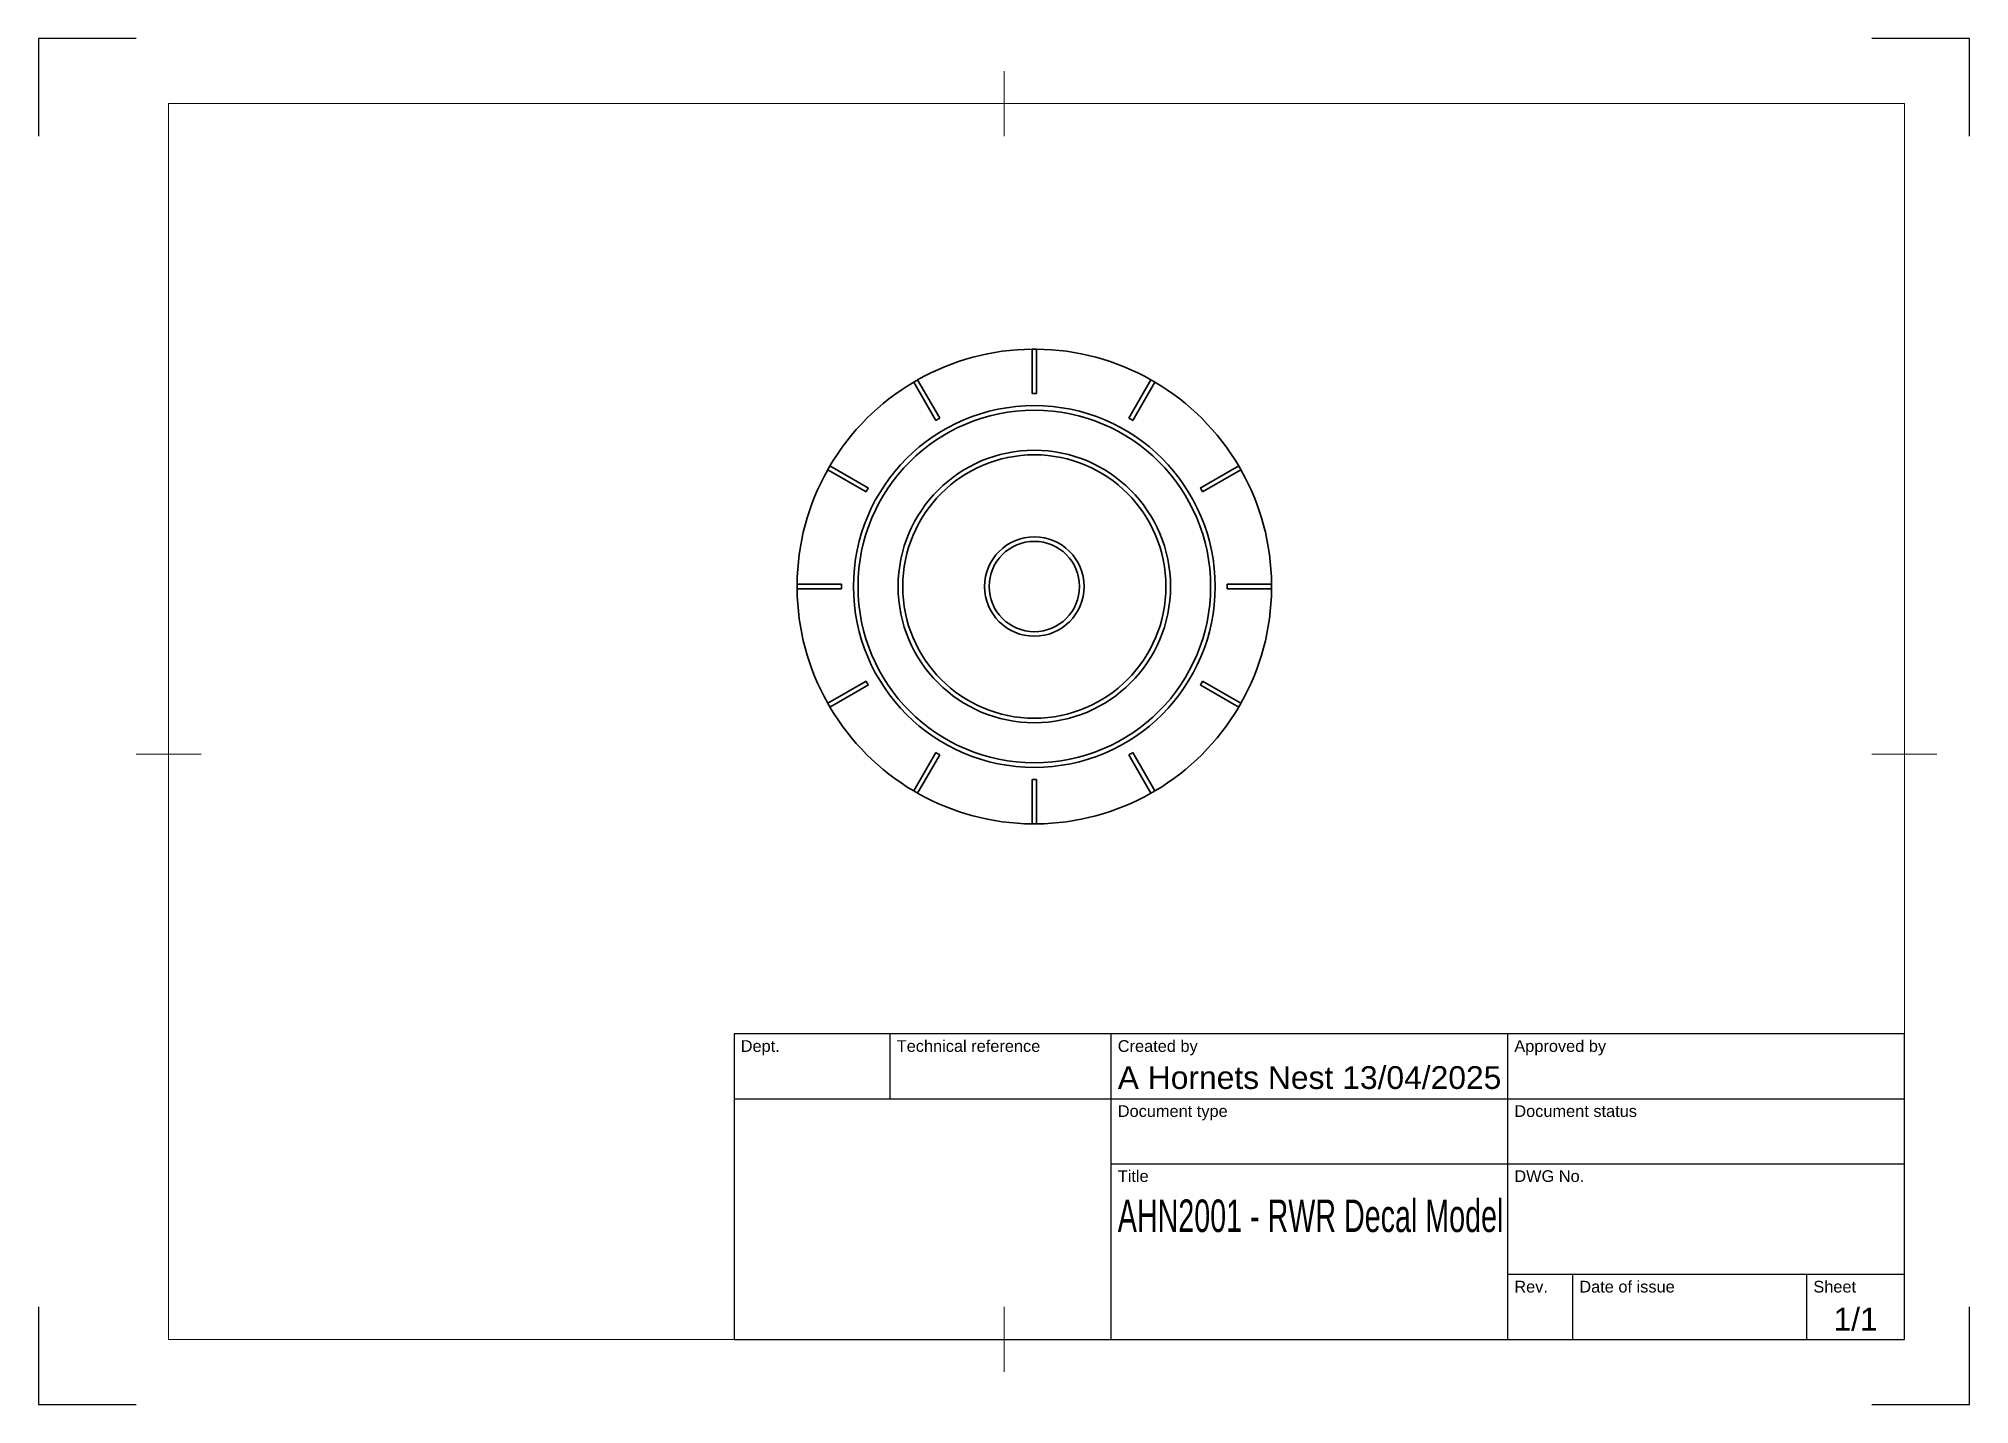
# Model space of a CAD drawing. Header units: millimetres. Extents: x 0 to 297, y 0 to 210.
import ezdxf
from ezdxf.enums import TextEntityAlignment as Align

# ---------------------------------------------------------------- set-up
doc = ezdxf.new("R2010")
doc.units = ezdxf.units.MM
doc.header["$LTSCALE"] = 0.75
for name, color, linetype, lineweight in [('BORDER', 7, 'Continuous', 18), ('TITLEBLOCK', 7, 'Continuous', 25), ('Visible', 7, 'Continuous', 35)]:
    doc.layers.add(name, color=color, linetype=linetype, lineweight=lineweight)
doc.styles.add('FusionTitle', font='arial.ttf')

# ---------------------------------------------------------------- blocks, each defined once
blk = doc.blocks.new('ISO_A4(L)_SHEET')
at = {"layer": 'BORDER'}
for p, q in [((148.5, 205), (148.5, 195)), ((287, 200), (20, 200)), ((20, 200), (20, 10)), ((287, 10), (287, 200)), ((15, 100), (25, 100)), ((292, 100), (282, 100)), ((148.5, 5), (148.5, 15)), ((287, 10), (20, 10))]:
    blk.add_line(p, q, dxfattribs=at)
at = {"layer": 'Defpoints'}
for p, q in [((0, 210), (0, 195)), ((15, 210), (0, 210)), ((297, 210), (282, 210)), ((297, 195), (297, 210)), ((0, 15), (0, 0)), ((297, 0), (297, 15)), ((0, 0), (15, 0)), ((282, 0), (297, 0))]:
    blk.add_line(p, q, dxfattribs=at)
blk = doc.blocks.new('ISO_TITLEBLOCK')
at = {"layer": 'TITLEBLOCK'}
for p, q in [((0, 47), (-180, 47)), ((-180, 47), (-180, 0)), ((-156, 37), (-156, 47)), ((-122, 0), (-122, 47)), ((-61, 0), (-61, 47)), ((0, 0), (0, 47)), ((-180, 37), (0, 37)), ((-122, 27), (0, 27)), ((-61, 10), (0, 10)), ((-51, 0), (-51, 10)), ((-15, 0), (-15, 10)), ((-180, 0), (0, 0))]:
    blk.add_line(p, q, dxfattribs=at)
at = {"layer": 'TITLEBLOCK', "style": 'FusionTitle'}
for s, p in [('Dept.', (-179, 46)), ('Technical reference', (-155, 46)), ('Created by', (-121, 46)), ('Approved by', (-60, 46)), ('Document type', (-121, 36)), ('Document status', (-60, 36)), ('Title', (-121, 26)), ('DWG No.', (-60, 26)), ('Rev.', (-60, 9)), ('Date of issue', (-50, 9)), ('Sheet', (-14, 9))]:
    blk.add_text(s, height=1.8, dxfattribs=at).set_placement(p, align=Align.TOP_LEFT)
for tag, height, p in [('DEPT', 3.5, (-179, 42)), ('TECHNICAL_REFERENCE', 3.5, (-155, 42)), ('CREATED_BY', 3.5, (-121, 42)), ('APPROVED_BY', 3.5, (-60, 42)), ('DOCUMENT_TYPE', 3.5, (-121, 32)), ('DOCUMENT_STATUS', 3.5, (-60, 32)), ('TITLE_1', 5, (-121, 21.5)), ('TITLE_2', 5, (-121, 14)), ('TITLE_3', 5, (-121, 6.5)), ('DATE_OF_ISSUE', 3.5, (-50, 5))]:
    blk.add_attdef(tag, text='', height=height, dxfattribs=at).set_placement(p, align=Align.TOP_LEFT)
for tag, p in [('CREATED_DATE', (-62, 42)), ('APPROVED_DATE', (-0.99, 42))]:
    blk.add_attdef(tag, text='', height=3.5, dxfattribs=at).set_placement(p, align=Align.TOP_RIGHT)
for tag, height, p in [('DRAWING_NUMBER', 5, (-30.5, 19.75)), ('REV', 3.5, (-56, 4.85)), ('SHEET', 3.5, (-7.5, 4.85))]:
    blk.add_attdef(tag, text='', height=height, dxfattribs=at).set_placement(p, align=Align.TOP_CENTER)

msp = doc.modelspace()

# ---------------------------------------------------------------- linework, layer by layer
at = {"layer": 'Visible'}
for p, q in [((152.815086, 162.254785), (152.815086, 155.438964)), ((153.515086, 155.438964), (153.515086, 162.254785)), ((138.627044, 151.63729), (135.219134, 157.539964)), ((171.111038, 157.539964), (167.703127, 151.63729)), ((134.612916, 157.189964), (138.020826, 151.28729)), ((168.309345, 151.28729), (171.717256, 157.189964)), ((121.381785, 143.702615), (127.284459, 140.294705)), ((127.634459, 140.900923), (121.731785, 144.308833)), ((184.598387, 144.308833), (178.695712, 140.900923)), ((179.045712, 140.294705), (184.948387, 143.702615)), ((123.482785, 126.106663), (116.666964, 126.106663)), ((116.666964, 125.406663), (123.482785, 125.406663)), ((189.663208, 126.106663), (182.847387, 126.106663)), ((182.847387, 125.406663), (189.663208, 125.406663)), ((127.284459, 111.218622), (121.381785, 107.810711)), ((121.731785, 107.204494), (127.634459, 110.612404)), ((178.695712, 110.612404), (184.598387, 107.204494)), ((184.948387, 107.810711), (179.045712, 111.218622)), ((138.020826, 100.226037), (134.612916, 94.323363)), ((135.219134, 93.973363), (138.627044, 99.876037)), ((167.703127, 99.876037), (171.111038, 93.973363)), ((171.717256, 94.323363), (168.309345, 100.226037)), ((152.815086, 96.074363), (152.815086, 89.258542)), ((153.515086, 89.258542), (153.515086, 96.074363))]:
    msp.add_line(p, q, dxfattribs=at)
for radius in [27.815494, 20.948457, 7.646222]:
    msp.add_circle((153.165086, 125.756663), radius, dxfattribs=at)
at = {"layer": 'Visible', "extrusion": (0, 0, -1)}
for radius in [27.115494, 20.248457, 6.946222]:
    msp.add_circle((-153.165086, 125.756663), radius, dxfattribs=at)
at = {"layer": 'Visible'}
for start, end in [(90.549423, 119.450577), (89.450577, 90.549423), (60.549423, 89.450577), (119.450577, 120.549423), (59.450577, 60.549423), (120.549423, 149.450577), (30.549423, 59.450577), (150.549423, 179.450577), (149.450577, 150.549423), (29.450577, 30.549423), (0.549423, 29.450577), (179.450577, 180.549423), (180.549423, 209.450577), (330.549423, 359.450577), (359.450577, 0.549423), (209.450577, 210.549423), (210.549423, 239.450577), (300.549423, 329.450577), (329.450577, 330.549423), (239.450577, 240.549423), (240.549423, 269.450577), (270.549423, 299.450577), (299.450577, 300.549423), (269.450577, 270.549423)]:
    msp.add_arc((153.165086, 125.756663), 36.4998, start, end, dxfattribs=at)
at = {"layer": 'Visible', "extrusion": (0, 0, -1)}
for start, end in [(89.324426, 90.675574), (59.324426, 60.675574), (119.324426, 120.675574), (29.324426, 30.675574), (149.324426, 150.675574), (359.324426, 0.675574), (179.324426, 180.675574), (329.324426, 330.675574), (209.324426, 210.675574), (299.324426, 300.675574), (239.324426, 240.675574), (269.324426, 270.675574)]:
    msp.add_arc((-153.165086, 125.756663), 29.684364, start, end, dxfattribs=at)

# ---------------------------------------------------------------- block references
at = {"layer": 'BORDER'}
msp.add_blockref('ISO_A4(L)_SHEET', (0, 0), dxfattribs=at)
at = {"layer": 'TITLEBLOCK'}
ref = msp.add_blockref('ISO_TITLEBLOCK', (287, 10), dxfattribs=at)
ref.add_attrib('CREATED_DATE', '13/04/2025', dxfattribs={"height": 3.5, "style": 'FusionTitle'}).set_placement((225, 52), align=Align.TOP_RIGHT)
ref.add_attrib('SHEET', '1/1', dxfattribs={"height": 3.5, "style": 'FusionTitle'}).set_placement((279.5, 14.85), align=Align.TOP_CENTER)
ref.add_attrib('TITLE_1', 'AHN2001 - RWR Decal Model', dxfattribs={"height": 5, "style": 'FusionTitle', "width": 0.631516}).set_placement((166, 31.5), align=Align.TOP_LEFT)
ref.add_attrib('CREATED_BY', 'A Hornets Nest', dxfattribs={"height": 3.5, "style": 'FusionTitle'}).set_placement((166, 52), align=Align.TOP_LEFT)

doc.saveas('drawing.dxf')
